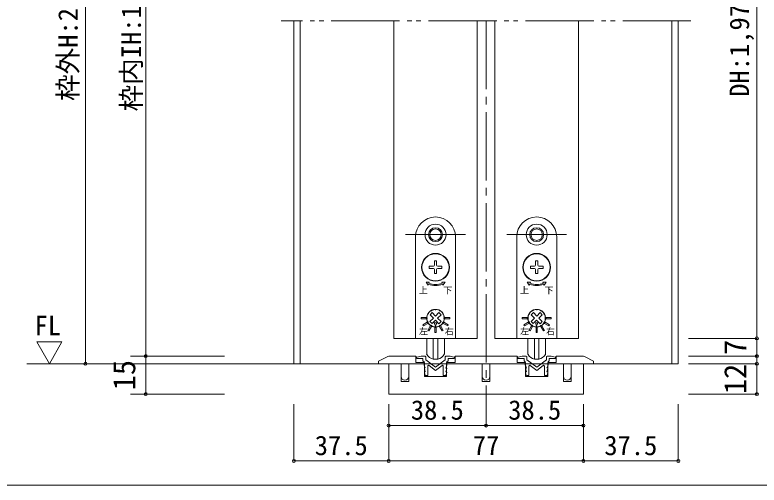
# Model space of a CAD drawing. Units: millimetres on the paper, enlarged 10 times, with parts at other scales. Extents: x -2000 to 2000, y -1385 to 1385.
# Drawn here: x -1396 to -415, y -68 to 552 of the extents above; entities that cross this region are included whole.
import ezdxf
from ezdxf.enums import TextEntityAlignment as Align

# ---------------------------------------------------------------- set-up
doc = ezdxf.new("R2010")
doc.units = ezdxf.units.MM
doc.header["$LTSCALE"] = 10
doc.header["$PDMODE"] = 32
doc.header["$PDSIZE"] = 4
for name, pattern in [('CHAIN2', [12, 9, -1, 1, -1]), ('DOUBLE_CHAIN2', [12.8, 9, -1, 0.6, -0.6, 0.6, -1]), ('USER1', [19.05, 12.7, -6.35])]:
    doc.linetypes.add(name, pattern=pattern)
for name, color, linetype, lineweight in [('1-0_H-SYM', 7, 'Continuous', 20), ('1-1_0', 7, 'Continuous', 20), ('2-0_18', 7, 'Continuous', 18)]:
    doc.layers.add(name, color=color, linetype=linetype, lineweight=lineweight)
doc.styles.add('ＭＳ ゴシック', font='')
doc.styles.get('ＭＳ ゴシック').set_extended_font_data('MS Gothic')

msp = doc.modelspace()

# ---------------------------------------------------------------- linework, layer by layer
at = {"layer": '1-0_H-SYM'}
msp.add_lwpolyline([(380, -67.5), (-1950, -67.5), (-1950, 1335)], dxfattribs=at)
at = {"layer": '1-1_0'}
msp.add_lwpolyline([(380, -67.5), (-1950, -67.5), (-1950, 1335)], dxfattribs=at)
at = {"layer": '2-0_18', "color": 4, "lineweight": 9}
for p, q in [((-1302.68, 1036.22), (-1302.68, 92.4)), ((-1223.17, 916.22), (-1223.17, 102.4)), ((-417.78, 125.74), (-417.78, 102.4)), ((-1243.17, 102.4), (-1119.39, 102.4)), ((-1223.17, 102.4), (-1223.17, 52.4)), ((-507.92, 102.4), (-417.78, 102.4)), ((-417.78, 102.4), (-417.78, 92.4)), ((-1027.92, 92.4), (-1379.79, 92.4)), ((-1243.17, 52.4), (-1119.39, 52.4)), ((-507.92, 52.4), (-417.78, 52.4)), ((-1027.92, 39.07), (-1027.92, -35.74)), ((-902.92, 39.07), (-902.92, -35.74)), ((-646.26, 39.07), (-646.26, -35.74)), ((-521.26, 39.07), (-521.26, -35.74)), ((-902.92, 10.96), (-774.59, 10.96)), ((-774.59, 10.96), (-646.26, 10.96)), ((-1027.92, -35.74), (-902.92, -35.74)), ((-902.92, -35.74), (-646.26, -35.74)), ((-646.26, -35.74), (-521.26, -35.74))]:
    msp.add_line(p, q, dxfattribs=at)
at = {"layer": '2-0_18', "linetype": 'DOUBLE_CHAIN2', "lineweight": 20}
msp.add_line((-504.59, 544.07), (-1044.59, 544.07), dxfattribs=at)
at = {"layer": '2-0_18', "lineweight": 20}
for p, q in [((-1027.92, 544.07), (-1027.92, 92.4)), ((-1019.59, 544.07), (-1019.59, 92.4)), ((-896.26, 544.07), (-896.26, 125.74)), ((-786.26, 544.07), (-786.26, 125.74)), ((-762.92, 544.07), (-762.92, 125.74)), ((-652.92, 544.07), (-652.92, 125.74)), ((-529.59, 544.07), (-529.59, 92.4)), ((-521.26, 544.07), (-521.26, 92.4)), ((-896.26, 125.74), (-786.26, 125.74)), ((-762.92, 125.74), (-652.92, 125.74)), ((-900.56, 102.4), (-867.09, 102.4)), ((-866.26, 100.07), (-866.26, 100.27)), ((-860.36, 102.38), (-865.47, 101.24)), ((-865.26, 99.07), (-861.81, 99.07)), ((-861.81, 99.07), (-857.92, 99.07)), ((-860.15, 102.4), (-855.03, 102.4)), ((-854.03, 101.4), (-854.03, 97.4)), ((-828.48, 101.4), (-828.48, 97.4)), ((-822.37, 102.4), (-827.48, 102.4)), ((-820.7, 99.07), (-824.59, 99.07)), ((-824.59, 96.15), (-824.59, 99.07)), ((-822.15, 102.38), (-817.04, 101.24)), ((-817.26, 99.07), (-820.7, 99.07)), ((-816.26, 100.27), (-816.26, 100.07)), ((-815.42, 102.4), (-741.81, 102.4)), ((-733.76, 102.4), (-807.36, 102.4)), ((-732.92, 100.27), (-732.92, 100.07)), ((-727.03, 102.38), (-732.14, 101.24)), ((-731.92, 99.07), (-728.48, 99.07)), ((-728.48, 99.07), (-724.59, 99.07)), ((-726.81, 102.4), (-721.7, 102.4)), ((-724.59, 96.15), (-724.59, 99.07)), ((-720.7, 101.4), (-720.7, 97.4)), ((-695.15, 101.4), (-695.15, 97.4)), ((-689.03, 102.4), (-694.15, 102.4)), ((-687.37, 99.07), (-691.26, 99.07)), ((-688.82, 102.38), (-683.71, 101.24)), ((-683.92, 99.07), (-687.37, 99.07)), ((-682.92, 100.07), (-682.92, 100.27)), ((-648.62, 102.4), (-682.09, 102.4)), ((-521.26, 92.4), (-1027.92, 92.4)), ((-584.59, 92.4), (-964.59, 92.4)), ((-907.92, 92.4), (-964.59, 92.4)), ((-902.92, 92.4), (-916.26, 92.4)), ((-886.59, 92.4), (-902.92, 92.4)), ((-902.92, 52.4), (-902.92, 92.4)), ((-886.59, 92.4), (-886.59, 69.07)), ((-855.92, 92.4), (-876.59, 92.4)), ((-857.92, 96.15), (-856.26, 94.9)), ((-856.26, 90.86), (-856.26, 94.9)), ((-856.21, 90.62), (-854.77, 86.77)), ((-854.03, 97.4), (-841.26, 87.82)), ((-851.42, 77.44), (-851.42, 89.28)), ((-841.26, 83.65), (-849.82, 90.08)), ((-841.26, 87.82), (-828.48, 97.4)), ((-841.26, 83.65), (-832.69, 90.08)), ((-831.09, 77.4), (-831.09, 89.28)), ((-826.3, 90.62), (-827.76, 86.74)), ((-826.59, 92.4), (-779.59, 92.4)), ((-774.59, 92.4), (-826.59, 92.4)), ((-824.59, 96.15), (-826.26, 94.9)), ((-826.26, 90.86), (-826.26, 94.9)), ((-722.59, 92.4), (-774.59, 92.4)), ((-769.59, 92.4), (-722.59, 92.4)), ((-769.59, 92.4), (-769.59, 69.07)), ((-724.59, 96.15), (-722.92, 94.9)), ((-722.92, 90.86), (-722.92, 94.9)), ((-722.88, 90.62), (-721.42, 86.74)), ((-707.92, 87.82), (-720.7, 97.4)), ((-718.09, 77.4), (-718.09, 89.28)), ((-707.92, 83.65), (-716.49, 90.08)), ((-695.15, 97.4), (-707.92, 87.82)), ((-707.92, 83.65), (-699.36, 90.08)), ((-697.76, 77.44), (-697.76, 89.28)), ((-692.97, 90.62), (-694.41, 86.77)), ((-693.26, 92.4), (-672.59, 92.4)), ((-691.26, 96.15), (-692.92, 94.9)), ((-692.92, 90.86), (-692.92, 94.9)), ((-662.59, 92.4), (-646.26, 92.4)), ((-662.59, 92.4), (-662.59, 69.07)), ((-646.26, 92.4), (-632.92, 92.4)), ((-646.26, 52.4), (-646.26, 92.4)), ((-855.97, 85.91), (-854.72, 81.77)), ((-854.87, 77.24), (-855.97, 80.91)), ((-855.33, 86.77), (-854.77, 86.77)), ((-855.33, 81.77), (-854.72, 81.77)), ((-827.15, 86.74), (-827.76, 86.74)), ((-826.51, 85.88), (-827.76, 81.74)), ((-827.15, 81.74), (-827.76, 81.74)), ((-827.61, 77.21), (-826.51, 80.88)), ((-722.67, 85.88), (-721.42, 81.74)), ((-721.57, 77.21), (-722.67, 80.88)), ((-722.03, 86.74), (-721.42, 86.74)), ((-722.03, 81.74), (-721.42, 81.74)), ((-693.21, 85.91), (-694.46, 81.77)), ((-693.85, 81.77), (-694.46, 81.77)), ((-693.85, 86.77), (-694.41, 86.77)), ((-694.31, 77.24), (-693.21, 80.91)), ((-854.23, 76.77), (-852.09, 76.77)), ((-828.25, 76.74), (-830.42, 76.74)), ((-720.93, 76.74), (-718.76, 76.74)), ((-694.95, 76.77), (-697.09, 76.77)), ((-774.59, 52.4), (-902.92, 52.4)), ((-737.92, 52.4), (-902.92, 52.4)), ((-811.26, 52.4), (-646.26, 52.4)), ((-774.59, 52.4), (-646.26, 52.4))]:
    msp.add_line(p, q, dxfattribs=at)
at = {"layer": '2-0_18', "color": 4, "linetype": 'CHAIN2', "lineweight": 9}
msp.add_line((-774.59, 543.89), (-774.59, 10.96), dxfattribs=at)
at = {"layer": '2-0_18', "color": 2, "linetype": 'USER1'}
for p, q in [((-880.76, 262.4), (-801.76, 262.4)), ((-747.42, 262.4), (-668.42, 262.4))]:
    msp.add_line(p, q, dxfattribs=at)
at = {"layer": '2-0_18'}
for p, q in [((-867.59, 259.4), (-867.59, 125.74)), ((-814.92, 125.74), (-814.92, 259.4)), ((-734.26, 259.4), (-734.26, 125.74)), ((-681.59, 125.74), (-681.59, 259.4)), ((-839.76, 227.74), (-842.76, 227.74)), ((-842.76, 222.24), (-842.76, 227.74)), ((-839.76, 222.24), (-839.76, 227.74)), ((-706.42, 227.74), (-709.42, 227.74)), ((-709.42, 222.24), (-709.42, 227.74)), ((-706.42, 222.24), (-706.42, 227.74)), ((-844.09, 217.9), (-849.59, 217.9)), ((-842.76, 211.07), (-842.76, 216.57)), ((-839.76, 211.07), (-839.76, 216.57)), ((-832.92, 220.9), (-838.42, 220.9)), ((-832.92, 217.9), (-838.42, 217.9)), ((-832.92, 220.9), (-832.92, 217.9)), ((-710.76, 217.9), (-716.26, 217.9)), ((-709.42, 211.07), (-709.42, 216.57)), ((-706.42, 211.07), (-706.42, 216.57)), ((-699.59, 220.9), (-705.09, 220.9)), ((-699.59, 217.9), (-705.09, 217.9)), ((-699.59, 220.9), (-699.59, 217.9)), ((-839.76, 211.07), (-842.76, 211.07)), ((-706.42, 211.07), (-709.42, 211.07)), ((-844.08, 152.44), (-848.51, 156.97)), ((-841.22, 155.23), (-836.69, 159.65)), ((-710.75, 152.44), (-715.17, 156.97)), ((-707.89, 155.23), (-703.36, 159.65)), ((-848.62, 148.01), (-844.08, 152.44)), ((-845.82, 145.15), (-848.62, 148.01)), ((-845.82, 145.15), (-841.29, 149.57)), ((-836.87, 145.04), (-841.29, 149.57)), ((-834, 147.83), (-836.87, 145.04)), ((-715.28, 148.01), (-710.75, 152.44)), ((-712.49, 145.15), (-715.28, 148.01)), ((-712.49, 145.15), (-707.96, 149.57)), ((-703.53, 145.04), (-707.96, 149.57)), ((-700.67, 147.83), (-703.53, 145.04)), ((-867.59, 125.74), (-814.92, 125.74)), ((-852.92, 105.29), (-852.92, 125.74)), ((-844.17, 125.74), (-844.17, 98.22)), ((-838.34, 125.74), (-838.34, 98.22)), ((-829.59, 125.74), (-829.59, 105.29)), ((-734.26, 125.74), (-681.59, 125.74)), ((-719.59, 105.29), (-719.59, 125.74)), ((-710.84, 125.74), (-710.84, 98.22)), ((-705.01, 125.74), (-705.01, 98.22)), ((-696.26, 125.74), (-696.26, 105.29)), ((-844.17, 98.22), (-838.34, 98.22)), ((-710.84, 98.22), (-705.01, 98.22))]:
    msp.add_line(p, q, dxfattribs=at)
at = {"layer": '2-0_18', "color": 4, "lineweight": 9}
for points in [[(-507.92, 125.74), (-417.78, 125.74), (-417.78, 889.55)], [(-507.92, 92.4), (-417.78, 92.4), (-417.78, 52.4)]]:
    msp.add_lwpolyline(points, dxfattribs=at)
at = {"layer": '2-0_18'}
for points in [[(-844.09, 220.9), (-849.59, 220.9), (-849.59, 217.9)], [(-710.76, 220.9), (-716.26, 220.9), (-716.26, 217.9)], [(-849.93, 198.46), (-849.42, 199.69), (-853.75, 199.69), (-850.95, 196), (-850.44, 197.23)], [(-832.07, 197.23), (-831.56, 196), (-828.76, 199.69), (-833.09, 199.69), (-832.58, 198.46)], [(-716.6, 198.46), (-716.09, 199.69), (-720.42, 199.69), (-717.62, 196), (-717.11, 197.23)], [(-698.74, 197.23), (-698.23, 196), (-695.43, 199.69), (-699.76, 199.69), (-699.25, 198.46)], [(-841.22, 155.23), (-845.65, 159.76), (-848.51, 156.97)], [(-834, 147.83), (-838.43, 152.37), (-833.9, 156.79), (-836.69, 159.65)], [(-707.89, 155.23), (-712.31, 159.76), (-715.17, 156.97)], [(-700.67, 147.83), (-705.09, 152.37), (-700.56, 156.79), (-703.36, 159.65)]]:
    msp.add_lwpolyline(points, dxfattribs=at)
for points in [[(-860.26, 151.57), (-853.59, 151.57), (-853.59, 153.24), (-860.26, 153.24)], [(-822.26, 153.24), (-828.92, 153.24), (-828.92, 151.57), (-822.26, 151.57)], [(-726.92, 151.57), (-720.26, 151.57), (-720.26, 153.24), (-726.92, 153.24)], [(-688.92, 153.24), (-695.59, 153.24), (-695.59, 151.57), (-688.92, 151.57)], [(-857.29, 142.18), (-851.52, 145.51), (-852.35, 146.96), (-858.13, 143.62)], [(-850.03, 135.53), (-846.7, 141.3), (-848.14, 142.14), (-851.48, 136.36)], [(-841.38, 142.07), (-839.67, 146.05), (-843, 146.09)], [(-840.42, 140.07), (-842.09, 140.07), (-842.09, 133.4), (-840.42, 133.4)], [(-831.03, 136.36), (-834.37, 142.14), (-835.81, 141.3), (-832.48, 135.53)], [(-824.39, 143.62), (-830.16, 146.96), (-830.99, 145.51), (-825.22, 142.18)], [(-723.96, 142.18), (-718.19, 145.51), (-719.02, 146.96), (-724.79, 143.62)], [(-716.7, 135.53), (-713.37, 141.3), (-714.81, 142.14), (-718.14, 136.36)], [(-708.05, 142.07), (-706.33, 146.05), (-709.67, 146.09)], [(-707.09, 140.07), (-708.76, 140.07), (-708.76, 133.4), (-707.09, 133.4)], [(-697.7, 136.36), (-701.03, 142.14), (-702.48, 141.3), (-699.14, 135.53)], [(-691.05, 143.62), (-696.83, 146.96), (-697.66, 145.51), (-691.89, 142.18)]]:
    msp.add_lwpolyline(points, close=True, dxfattribs=at)
at = {"layer": '2-0_18', "color": 4, "lineweight": 9}
msp.add_lwpolyline([(-1350.07, 92.4), (-1333.58, 121.09), (-1366.77, 121.09)], close=True, dxfattribs=at)
at = {"layer": '2-0_18', "lineweight": 20}
for points in [[(-916.26, 92.4), (-916.26, 95.74), (-905.03, 101.35)], [(-867.09, 102.4), (-867.09, 94.07), (-855.92, 94.07), (-855.92, 75.74), (-826.59, 75.74), (-826.59, 94.07)], [(-857.92, 96.15), (-857.92, 97.82), (-857.92, 99.07)], [(-826.55, 94.07), (-815.42, 94.07), (-815.42, 102.4)], [(-722.63, 94.07), (-733.76, 94.07), (-733.76, 102.4)], [(-682.09, 102.4), (-682.09, 94.07), (-693.26, 94.07), (-693.26, 75.74), (-722.59, 75.74), (-722.59, 94.07)], [(-691.26, 96.15), (-691.26, 97.82), (-691.26, 99.07)], [(-632.92, 92.4), (-632.92, 95.74), (-644.14, 101.35)], [(-876.59, 92.4), (-876.59, 69.07), (-886.59, 69.07)], [(-824.59, 92.4), (-811.26, 92.4), (-794.92, 92.4)], [(-779.59, 92.4), (-779.59, 69.07), (-769.59, 69.07)], [(-724.59, 92.4), (-737.92, 92.4), (-754.26, 92.4)], [(-672.59, 92.4), (-672.59, 69.07), (-662.59, 69.07)]]:
    msp.add_lwpolyline(points, dxfattribs=at)
at = {"layer": '2-0_18'}
for centre, radius in [((-841.26, 262.4), 13.83), ((-707.92, 262.4), 13.83), ((-841.26, 262.4), 9.17), ((-841.26, 262.4), 7.5), ((-707.92, 262.4), 9.17), ((-707.92, 262.4), 7.5), ((-841.26, 219.4), 18.33), ((-841.26, 219.4), 17.83), ((-707.92, 219.4), 18.33), ((-707.92, 219.4), 17.83)]:
    msp.add_circle(centre, radius, dxfattribs=at)
for centre, radius, start, end in [((-841.26, 259.4), 26.33, 0, 180), ((-707.92, 259.4), 26.33, 0, 180), ((-844.09, 222.24), 1.33, 270, 360), ((-844.09, 216.57), 1.33, 360, 90), ((-838.42, 222.24), 1.33, 180, 270), ((-838.42, 216.57), 1.33, 90, 180), ((-710.76, 222.24), 1.33, 270, 360), ((-710.76, 216.57), 1.33, 360, 90), ((-705.09, 222.24), 1.33, 180, 270), ((-705.09, 216.57), 1.33, 90, 180), ((-841.26, 219.4), 24, 247.5, 292.5), ((-841.26, 219.4), 22.67, 247.5, 292.5), ((-707.92, 219.4), 24, 247.5, 292.5), ((-707.92, 219.4), 22.67, 247.5, 292.5), ((-841.26, 152.4), 11.67, 98.90298, 201.09702), ((-848.95, 155.14), 3.33, 129.87866, 160.42431), ((-841.26, 152.4), 11.17, 146.90028, 151.69834), ((-847.34, 157.85), 3.33, 138.17431, 168.71996), ((-841.26, 152.4), 11.5, 130.42431, 138.17431), ((-846.55, 158.62), 3.33, 99.87866, 130.42431), ((-841.26, 152.4), 11.17, 116.90028, 121.69834), ((-843.8, 160.16), 3.33, 108.17431, 138.71996), ((-841.26, 152.4), 11.5, 100.42431, 108.17431), ((-842.73, 160.43), 3.33, 69.87866, 100.42431), ((-842.7, 161.62), 2.33, 72.61143, 98.90298), ((-841.26, 166.24), 2.5, 252.61143, 287.38857), ((-841.26, 152.4), 11.17, 86.90028, 91.69834), ((-839.58, 160.4), 3.33, 78.17431, 108.71996), ((-839.81, 161.62), 2.33, 81.09702, 107.38857), ((-841.26, 152.4), 11.67, 338.90298, 81.09702), ((-841.26, 152.4), 11.5, 70.42431, 78.17431), ((-838.52, 160.1), 3.33, 39.87866, 70.42431), ((-841.26, 152.4), 11.17, 56.90028, 61.69834), ((-835.81, 158.49), 3.33, 48.17431, 78.71996), ((-841.26, 152.4), 11.5, 40.42431, 48.17431), ((-835.04, 157.7), 3.33, 9.87866, 40.42431), ((-841.26, 152.4), 11.17, 26.90028, 31.69834), ((-833.5, 154.95), 3.33, 18.17431, 48.71996), ((-707.92, 152.4), 11.67, 98.90298, 201.09702), ((-715.62, 155.14), 3.33, 129.87866, 160.42431), ((-707.92, 152.4), 11.17, 146.90028, 151.69834), ((-714.01, 157.85), 3.33, 138.17431, 168.71996), ((-707.92, 152.4), 11.5, 130.42431, 138.17431), ((-713.22, 158.62), 3.33, 99.87866, 130.42431), ((-707.92, 152.4), 11.17, 116.90028, 121.69834), ((-710.47, 160.16), 3.33, 108.17431, 138.71996), ((-707.92, 152.4), 11.5, 100.42431, 108.17431), ((-709.4, 160.43), 3.33, 69.87866, 100.42431), ((-709.37, 161.62), 2.33, 72.61143, 98.90298), ((-707.92, 166.24), 2.5, 252.61143, 287.38857), ((-707.92, 152.4), 11.17, 86.90028, 91.69834), ((-706.25, 160.4), 3.33, 78.17431, 108.71996), ((-706.48, 161.62), 2.33, 81.09702, 107.38857), ((-707.92, 152.4), 11.67, 338.90298, 81.09702), ((-707.92, 152.4), 11.5, 70.42431, 78.17431), ((-705.19, 160.1), 3.33, 39.87866, 70.42431), ((-707.92, 152.4), 11.17, 56.90028, 61.69834), ((-702.48, 158.49), 3.33, 48.17431, 78.71996), ((-707.92, 152.4), 11.5, 40.42431, 48.17431), ((-701.71, 157.7), 3.33, 9.87866, 40.42431), ((-707.92, 152.4), 11.17, 26.90028, 31.69834), ((-700.16, 154.95), 3.33, 18.17431, 48.71996), ((-849.29, 150.92), 3.33, 159.87866, 190.42431), ((-849.25, 154.08), 3.33, 168.17431, 198.71996), ((-841.26, 152.4), 11.5, 190.42431, 198.17431), ((-841.26, 152.4), 11.5, 160.42431, 168.17431), ((-841.26, 152.4), 11.17, 176.90028, 181.69834), ((-849.02, 149.85), 3.33, 198.17431, 228.71996), ((-849.96, 149.04), 2.33, 201.09702, 227.38857), ((-853.24, 145.49), 2.5, 12.61143, 47.38857), ((-841.26, 152.4), 11.17, 206.90028, 211.69834), ((-829.28, 145.49), 2.5, 132.61143, 167.38857), ((-833.56, 149.67), 3.33, 309.87866, 340.42431), ((-832.55, 149.04), 2.33, 312.61143, 338.90298), ((-841.26, 152.4), 11.5, 340.42431, 348.17431), ((-841.26, 152.4), 11.5, 10.42431, 18.17431), ((-841.26, 152.4), 11.17, 356.90028, 1.69834), ((-833.26, 150.73), 3.33, 348.17431, 18.71996), ((-833.22, 153.88), 3.33, 339.87866, 10.42431), ((-715.95, 150.92), 3.33, 159.87866, 190.42431), ((-715.92, 154.08), 3.33, 168.17431, 198.71996), ((-707.92, 152.4), 11.5, 190.42431, 198.17431), ((-707.92, 152.4), 11.5, 160.42431, 168.17431), ((-707.92, 152.4), 11.17, 176.90028, 181.69834), ((-715.68, 149.85), 3.33, 198.17431, 228.71996), ((-716.63, 149.04), 2.33, 201.09702, 227.38857), ((-719.9, 145.49), 2.5, 12.61143, 47.38857), ((-707.92, 152.4), 11.17, 206.90028, 211.69834), ((-695.94, 145.49), 2.5, 132.61143, 167.38857), ((-700.23, 149.67), 3.33, 309.87866, 340.42431), ((-699.22, 149.04), 2.33, 312.61143, 338.90298), ((-707.92, 152.4), 11.5, 340.42431, 348.17431), ((-707.92, 152.4), 11.5, 10.42431, 18.17431), ((-707.92, 152.4), 11.17, 356.90028, 1.69834), ((-699.93, 150.73), 3.33, 348.17431, 18.71996), ((-699.89, 153.88), 3.33, 339.87866, 10.42431), ((-848.52, 146.54), 2.33, 192.61143, 218.90298), ((-847.47, 147.11), 3.33, 189.87866, 220.42431), ((-841.26, 152.4), 11.67, 218.90298, 321.09702), ((-841.26, 152.4), 11.5, 220.42431, 228.17431), ((-846.7, 146.32), 3.33, 228.17431, 258.71996), ((-841.26, 152.4), 11.17, 236.90028, 241.69834), ((-843.99, 144.71), 3.33, 219.87866, 250.42431), ((-841.26, 152.4), 11.5, 250.42431, 258.17431), ((-842.93, 144.41), 3.33, 258.17431, 288.71996), ((-841.26, 152.4), 11.17, 266.90028, 271.69834), ((-839.78, 144.37), 3.33, 249.87866, 280.42431), ((-841.26, 152.4), 11.5, 280.42431, 288.17431), ((-838.71, 144.64), 3.33, 288.17431, 318.71996), ((-841.26, 152.4), 11.17, 296.90028, 301.69834), ((-835.96, 146.18), 3.33, 279.87866, 310.42431), ((-841.26, 152.4), 11.5, 310.42431, 318.17431), ((-835.17, 146.96), 3.33, 318.17431, 348.71996), ((-833.99, 146.54), 2.33, 321.09702, 347.38857), ((-841.26, 152.4), 11.17, 326.90028, 331.69834), ((-715.19, 146.54), 2.33, 192.61143, 218.90298), ((-714.14, 147.11), 3.33, 189.87866, 220.42431), ((-707.92, 152.4), 11.67, 218.90298, 321.09702), ((-707.92, 152.4), 11.5, 220.42431, 228.17431), ((-713.37, 146.32), 3.33, 228.17431, 258.71996), ((-707.92, 152.4), 11.17, 236.90028, 241.69834), ((-710.66, 144.71), 3.33, 219.87866, 250.42431), ((-707.92, 152.4), 11.5, 250.42431, 258.17431), ((-709.6, 144.41), 3.33, 258.17431, 288.71996), ((-707.92, 152.4), 11.17, 266.90028, 271.69834), ((-706.45, 144.37), 3.33, 249.87866, 280.42431), ((-707.92, 152.4), 11.5, 280.42431, 288.17431), ((-705.38, 144.64), 3.33, 288.17431, 318.71996), ((-707.92, 152.4), 11.17, 296.90028, 301.69834), ((-702.63, 146.18), 3.33, 279.87866, 310.42431), ((-707.92, 152.4), 11.5, 310.42431, 318.17431), ((-701.84, 146.96), 3.33, 318.17431, 348.71996), ((-700.66, 146.54), 2.33, 321.09702, 347.38857), ((-707.92, 152.4), 11.17, 326.90028, 331.69834), ((-851.26, 105.29), 1.67, 180, 210.56067), ((-841.21, 111.22), 13.33, 210.56067, 257.16143), ((-841.3, 111.22), 13.33, 282.83857, 329.43933), ((-831.26, 105.29), 1.67, 329.43933, 360), ((-717.92, 105.29), 1.67, 180, 210.56067), ((-707.88, 111.22), 13.33, 210.56067, 257.16143), ((-707.97, 111.22), 13.33, 282.83857, 329.43933), ((-697.92, 105.29), 1.67, 329.43933, 360)]:
    msp.add_arc(centre, radius, start, end, dxfattribs=at)
at = {"layer": '2-0_18', "lineweight": 20}
for centre, radius, start, end in [((-900.56, 92.4), 10, 90, 116.56505), ((-865.26, 100.27), 1, 102.52881, 180), ((-865.26, 100.07), 1, 180, 270), ((-860.15, 101.4), 1, 90, 102.52881), ((-860.15, 101.4), 1, 90, 102.52881), ((-860.15, 101.4), 1, 90, 102.52881), ((-860.15, 101.4), 1, 90, 102.52881), ((-855.03, 101.4), 1, 0, 90), ((-827.48, 101.4), 1, 90, 180), ((-822.37, 101.4), 1, 77.47119, 90), ((-817.26, 100.07), 1, 270, 0), ((-817.26, 100.27), 1, 0, 77.47119), ((-731.92, 100.27), 1, 102.52881, 180), ((-731.92, 100.07), 1, 180, 270), ((-726.81, 101.4), 1, 90, 102.52881), ((-721.7, 101.4), 1, 0, 90), ((-694.15, 101.4), 1, 90, 180), ((-689.03, 101.4), 1, 77.47119, 90), ((-689.03, 101.4), 1, 77.47119, 90), ((-689.03, 101.4), 1, 77.47119, 90), ((-689.03, 101.4), 1, 77.47119, 90), ((-683.92, 100.07), 1, 270, 0), ((-683.92, 100.27), 1, 0, 77.47119), ((-648.62, 92.4), 10, 63.43495, 90), ((-855.59, 90.86), 0.667, 180, 200.55605), ((-855.59, 90.86), 0.667, 180, 200.55605), ((-855.59, 90.86), 0.667, 180, 200.55605), ((-855.59, 90.86), 0.667, 180, 200.55605), ((-850.42, 89.28), 1, 53.1301, 180), ((-832.09, 89.28), 1, 0, 126.8699), ((-826.92, 90.86), 0.667, 339.44395, 0), ((-826.92, 90.86), 0.667, 339.44395, 0), ((-826.92, 90.86), 0.667, 339.44395, 0), ((-722.26, 90.86), 0.667, 180, 200.55605), ((-722.26, 90.86), 0.667, 180, 200.55605), ((-722.26, 90.86), 0.667, 180, 200.55605), ((-717.09, 89.28), 1, 53.1301, 180), ((-698.76, 89.28), 1, 0, 126.8699), ((-693.59, 90.86), 0.667, 339.44395, 0), ((-693.59, 90.86), 0.667, 339.44395, 0), ((-693.59, 90.86), 0.667, 339.44395, 0), ((-693.59, 90.86), 0.667, 339.44395, 0), ((-855.33, 86.1), 0.667, 90, 196.69924), ((-855.33, 81.1), 0.667, 90, 196.69924), ((-827.15, 86.07), 0.667, 343.30076, 90), ((-827.15, 81.07), 0.667, 343.30076, 90), ((-722.03, 86.07), 0.667, 90, 196.69924), ((-722.03, 81.07), 0.667, 90, 196.69924), ((-693.85, 86.1), 0.667, 343.30076, 90), ((-693.85, 81.1), 0.667, 343.30076, 90), ((-881.59, 75.74), 5, 180, 0), ((-854.23, 77.44), 0.667, 196.69924, 270), ((-852.09, 77.44), 0.667, 270, 0), ((-830.42, 77.4), 0.667, 180, 270), ((-828.25, 77.4), 0.667, 270, 343.30076), ((-774.59, 75.74), 5, 180, 0), ((-720.93, 77.4), 0.667, 196.69924, 270), ((-718.76, 77.4), 0.667, 270, 0), ((-697.09, 77.44), 0.667, 180, 270), ((-694.95, 77.44), 0.667, 270, 343.30076), ((-667.59, 75.74), 5, 180, 0)]:
    msp.add_arc(centre, radius, start, end, dxfattribs=at)
at = {"layer": '2-0_18', "color": 4}
for p in [(-417.78, 125.74), (-1223.17, 102.4), (-417.78, 102.4), (-1302.68, 92.4), (-417.78, 92.4), (-1223.17, 52.4), (-417.78, 52.4), (-902.92, 10.96), (-774.59, 10.96), (-646.26, 10.96), (-1027.92, -35.74), (-902.92, -35.74), (-646.26, -35.74), (-521.26, -35.74)]:
    msp.add_point(p, dxfattribs=at)

# ---------------------------------------------------------------- texts
at = {"layer": '2-0_18', "style": 'ＭＳ ゴシック'}
for s, height, p in [('枠外H:2,024', 25.66, (-1305.18, 438.53)), ('枠内IH:1,985', 25.66, (-1221.78, 424.74)), ('DH:1,970', 25.66, (-420.29, 443.98)), ('7', 29.33, (-422.78, 104.07)), ('15', 29.33, (-1228.17, 57.4)), ('12', 29.33, (-422.78, 52.4))]:
    msp.add_text(s, height=height, rotation=90, dxfattribs=at).set_placement(p, align=Align.BOTTOM_LEFT)
for s, height, p in [('上', 8.55, (-863.33, 182.34)), ('下', 8.55, (-831.01, 182.08)), ('上', 8.55, (-730, 182.34)), ('下', 8.55, (-697.68, 182.08)), ('FL', 25.66, (-1369.73, 122.2)), ('左', 8.55, (-863.02, 128.16)), ('右', 8.55, (-829.04, 128.08)), ('左', 8.55, (-729.69, 128.16)), ('右', 8.55, (-695.71, 128.08)), ('38.5', 25.66, (-873.76, 10.96)), ('38.5', 25.66, (-745.42, 10.96)), ('37.5', 25.66, (-1000.42, -35.74)), ('77', 25.66, (-792.09, -35.74)), ('37.5', 25.66, (-618.76, -35.74))]:
    msp.add_text(s, height=height, dxfattribs=at).set_placement(p, align=Align.BOTTOM_LEFT)

doc.saveas('drawing.dxf')
